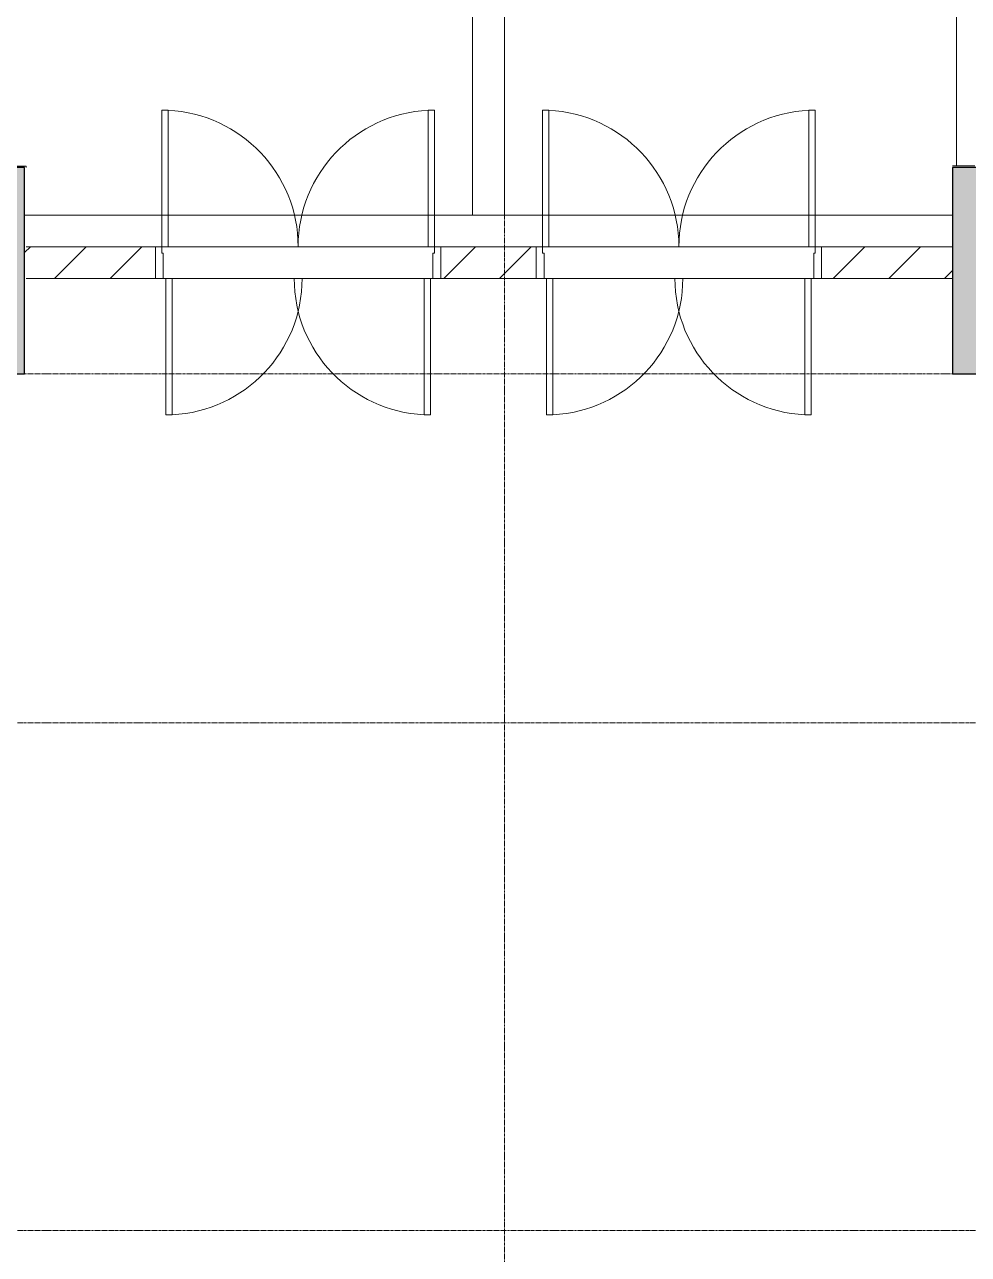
# Model space of a CAD drawing. Header units: millimetres. Extents: x 5121 to 246734, y -48180 to 129206.
# Drawn here: x 77528 to 83478, y 33687 to 41437 of the extents above; entities that cross this region are included whole.
import ezdxf

# ---------------------------------------------------------------- set-up
doc = ezdxf.new("R2010")
doc.units = ezdxf.units.MM
doc.linetypes.add('Grid Line', pattern=[22.225, 12.7, -3.175, 3.175, -3.175])
for name, color, linetype, lineweight in [('0-1', 7, 'Continuous', 5), ('A-DETL-GENF', 92, 'Continuous', 9), ('A-DOOR', 31, 'Continuous', 9), ('A-DOOR-FRAM', 31, 'Continuous', 9), ('A-FLOR', 192, 'Continuous', 9), ('A-WALL', 113, 'Continuous', 9), ('A-WALL-1', 250, 'Continuous', 18), ('A-WALL-FNSH-1', 50, 'Continuous', 9), ('A-WALL-PATT-3', 111, 'Continuous', 9), ('S-BEAM-1', 50, 'Continuous', 9), ('S-COLS-1', 7, 'Continuous', 5), ('S-COLS-2', 10, 'Continuous', 25), ('S-GRID-1', 1, 'Grid Line', 9)]:
    doc.layers.add(name, color=color, linetype=linetype, lineweight=lineweight)

# ---------------------------------------------------------------- blocks, each defined once
blk = doc.blocks.new('NCV_TKTC_KET CAU_rvt-1-TKCS_MB TỔNG THỂ TẦNG 1')
at = {"layer": 'S-COLS-1'}
for points in [[(77177.6, 39236.9), (77527.6, 39236.9), (77527.6, 40536.9), (77177.6, 40535.7), (77177.6, 39343.6)], [(83533.7, 39236.9), (83727.6, 39236.9), (83727.6, 40536.9), (83377.6, 40536.9), (83377.6, 39236.9), (83527.6, 39236.9)]]:
    blk.add_hatch(color=256, dxfattribs=at).paths.add_polyline_path(points)
at = {"layer": 'S-BEAM-1'}
for p, q in [((80352.3, 44236.9), (80352.3, 40235.6)), ((80552.3, 40235.6), (80552.3, 44236.9)), ((83402.6, 43826.9), (83402.6, 40546.9)), ((83377.6, 40235.6), (77527.6, 40235.6))]:
    blk.add_line(p, q, dxfattribs=at)
at = {"layer": 'S-COLS-2'}
for p, q in [((77527.6, 40536.9), (77177.6, 40536.9)), ((77527.6, 39236.9), (77527.6, 40536.9)), ((83727.6, 40536.9), (83377.6, 40536.9)), ((83377.6, 40536.9), (83377.6, 39236.9)), ((77177.6, 39236.9), (77527.6, 39236.9)), ((83377.6, 39236.9), (83727.6, 39236.9))]:
    blk.add_line(p, q, dxfattribs=at)
blk = doc.blocks.new('FD_07 - DIG_01-1800x2200-CỬA ĐI 2 CÁNH 2-2150742-TKCS_MB TỔNG THỂ TẦNG 1')
at = {"layer": 'A-DETL-GENF'}
for p, q in [((-860, 960), (-860, 100)), ((-820, 960), (-860, 960)), ((-820, 100), (-820, 960)), ((820, 100), (820, 960)), ((820, 960), (860, 960)), ((860, 960), (860, 100)), ((-860, 100), (-820, 100)), ((860, 100), (820, 100)), ((-835, -960), (-835, -100)), ((-835, -100), (-795, -100)), ((-795, -100), (-795, -960)), ((835, -100), (795, -100)), ((795, -100), (795, -960)), ((835, -960), (835, -100)), ((-795, -960), (-835, -960)), ((795, -960), (835, -960))]:
    blk.add_line(p, q, dxfattribs=at)
for centre, start, end in [((-860, 100), 0, 87.33412), ((860, 100), 92.66588, 180), ((-835, -100), 272.66588, 360), ((835, -100), 180, 267.33412)]:
    blk.add_arc(centre, 860, start, end, dxfattribs=at)
at = {"layer": 'A-DOOR'}
for p, q in [((-860, 100), (860, 100)), ((850, -100), (-850, -100))]:
    blk.add_line(p, q, dxfattribs=at)
at = {"layer": 'A-DOOR-FRAM'}
for p, q in [((-860, 100), (-900, 100)), ((-900, 100), (-900, -100)), ((-860, 60), (-860, 100)), ((900, 100), (860, 100)), ((860, 100), (860, 60)), ((900, -100), (900, 100)), ((-850, 60), (-860, 60)), ((-850, -100), (-850, 60)), ((860, 60), (850, 60)), ((850, 60), (850, -100)), ((-900, -100), (-850, -100)), ((850, -100), (900, -100))]:
    blk.add_line(p, q, dxfattribs=at)

msp = doc.modelspace()

# ---------------------------------------------------------------- hatches: boundary and pattern name
at = {"layer": 'A-WALL-PATT-3'}
h = msp.add_hatch(dxfattribs=at)
h.set_pattern_fill('FP_1', color=256, style=0, pattern_type=2)
h.set_pattern_definition([(45, (0, 0), (-175.3625, 175.3625), [])])
h.paths.add_polyline_path([(78352.2, 39837.4), (78352.2, 40037.4), (77527.6, 40036.9), (77527.6, 39837.4), (77968.6, 39837.4)])
h.paths.add_polyline_path([(80552.3, 39837.4), (80752.2, 39837.4), (80752.2, 40037.4), (80152.2, 40036.9), (80152.2, 39837.4)])
h.paths.add_polyline_path([(83377.6, 39837.4), (83377.6, 40037.4), (82552.2, 40036.9), (82552.2, 39837.4), (82907.4, 39837.4)])

# ---------------------------------------------------------------- linework, layer by layer
at = {"layer": 'A-FLOR'}
msp.add_line((83527.6, 39235.7), (83377.6, 39235.7), dxfattribs=at)
at = {"layer": 'A-WALL'}
for p, q in [((78392.2, 40037.4), (80112.2, 40037.4)), ((80792.2, 40037.4), (82512.2, 40037.4)), ((77537.6, 39837.4), (78352.2, 39837.4)), ((80102.2, 39837.4), (78402.2, 39837.4)), ((80152.2, 39837.4), (80752.2, 39837.4)), ((82502.2, 39837.4), (80802.2, 39837.4)), ((82552.2, 39837.4), (83377.6, 39837.4))]:
    msp.add_line(p, q, dxfattribs=at)
at = {"layer": 'A-WALL-1'}
for p, q in [((77527.6, 40037.4), (77527.6, 39837.4)), ((78352.2, 40037.4), (77537.6, 40037.4)), ((80752.2, 40037.4), (80152.2, 40037.4)), ((83377.6, 40037.4), (82552.2, 40037.4)), ((83377.6, 39837.4), (83377.6, 40037.4))]:
    msp.add_line(p, q, dxfattribs=at)
at = {"layer": 'A-WALL-FNSH-1'}
for p, q in [((77537.6, 40545.7), (77387.6, 40545.7)), ((77387.6, 40535.7), (77527.6, 40535.7)), ((77537.6, 40535.7), (77537.6, 40545.7)), ((83517.6, 40546.9), (83377.6, 40546.9)), ((83377.6, 40536.9), (83527.6, 40536.9))]:
    msp.add_line(p, q, dxfattribs=at)
at = {"layer": 'S-GRID-1'}
for p, q in [((80552.6, 23210.6), (80552.6, 78232.7)), ((129301.8, 39236.9), (31601.8, 39236.9)), ((129301.8, 37036.9), (31601.8, 37036.9)), ((129301.8, 33836.9), (31601.8, 33836.9))]:
    msp.add_line(p, q, dxfattribs=at)

# ---------------------------------------------------------------- block references
at = {"layer": '0-1'}
msp.add_blockref('NCV_TKTC_KET CAU_rvt-1-TKCS_MB TỔNG THỂ TẦNG 1', (0, 0), dxfattribs=at)
at = {"layer": 'A-DOOR'}
for p in [(79252.2, 39937.4), (81652.2, 39937.4)]:
    msp.add_blockref('FD_07 - DIG_01-1800x2200-CỬA ĐI 2 CÁNH 2-2150742-TKCS_MB TỔNG THỂ TẦNG 1', p, dxfattribs=at)

doc.saveas('drawing.dxf')
